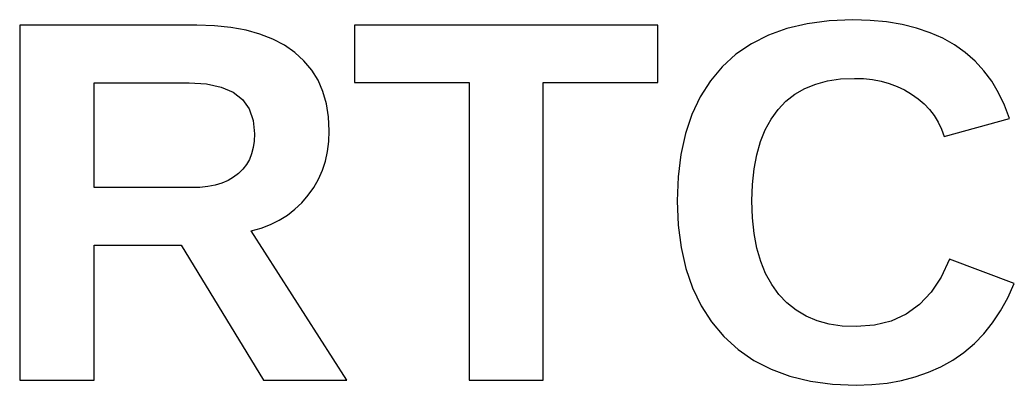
# Model space of a CAD drawing. Header units: metres. Extents: x -84 to 281, y -201 to 77.
# Drawn here: x 33.5 to 46.9, y 8.95 to 13.86 of the extents above; entities that cross this region are included whole.
import ezdxf

# ---------------------------------------------------------------- set-up
doc = ezdxf.new("R2010")
doc.units = ezdxf.units.M

msp = doc.modelspace()

# ---------------------------------------------------------------- linework, layer by layer
for p, q in [((44.1085, 13.8127), (43.8349, 13.7484)), ((44.4045, 13.8513), (44.1085, 13.8127)), ((44.7227, 13.8642), (44.4045, 13.8513)), ((44.9566, 13.8573), (44.7227, 13.8642)), ((45.1777, 13.8367), (44.9566, 13.8573)), ((45.3862, 13.8022), (45.1777, 13.8367)), ((35.8827, 13.793), (33.4957, 13.793)), ((33.4957, 13.793), (33.4957, 9.01562)), ((36.1189, 13.7855), (35.8827, 13.793)), ((36.3392, 13.763), (36.1189, 13.7855)), ((36.5435, 13.7254), (36.3392, 13.763)), ((36.7319, 13.6729), (36.5435, 13.7254)), ((36.9044, 13.6053), (36.7319, 13.6729)), ((42.0958, 13.793), (38.0067, 13.793)), ((38.0067, 13.793), (38.0067, 13.02)), ((42.0958, 13.02), (42.0958, 13.793)), ((43.8349, 13.7484), (43.5835, 13.6583)), ((45.5819, 13.754), (45.3862, 13.8022)), ((45.7648, 13.6921), (45.5819, 13.754)), ((45.935, 13.6163), (45.7648, 13.6921)), ((37.061, 13.5227), (36.9044, 13.6053)), ((43.3543, 13.5424), (43.1475, 13.4009)), ((43.5835, 13.6583), (43.3543, 13.5424)), ((46.0925, 13.5268), (45.935, 13.6163)), ((37.2017, 13.4251), (37.061, 13.5227)), ((37.3249, 13.3135), (37.2017, 13.4251)), ((43.1475, 13.4009), (42.963, 13.2336)), ((46.2372, 13.424), (46.0925, 13.5268)), ((46.369, 13.3082), (46.2372, 13.424)), ((37.4292, 13.1888), (37.3249, 13.3135)), ((46.488, 13.1794), (46.369, 13.3082)), ((37.5145, 13.0509), (37.4292, 13.1888)), ((42.963, 13.2336), (42.8019, 13.0422)), ((46.5941, 13.0377), (46.488, 13.1794)), ((34.496, 11.6061), (34.496, 13.0166)), ((34.496, 13.0166), (35.7776, 13.0166)), ((35.7776, 13.0166), (36.0115, 13.0025)), ((36.0115, 13.0025), (36.2094, 12.9604)), ((37.5809, 12.9001), (37.5145, 13.0509)), ((38.0067, 13.02), (39.5494, 13.02)), ((39.5494, 13.02), (39.5494, 9.01562)), ((40.5497, 13.02), (42.0958, 13.02)), ((40.5497, 9.01562), (40.5497, 13.02)), ((42.8019, 13.0422), (42.6657, 12.8286)), ((44.0749, 12.9403), (44.2219, 13.0003)), ((44.2219, 13.0003), (44.3823, 13.0432)), ((44.3823, 13.0432), (44.556, 13.069)), ((44.556, 13.069), (44.7431, 13.0776)), ((44.7431, 13.0776), (44.8676, 13.0732)), ((44.8676, 13.0732), (44.9873, 13.0603)), ((44.9873, 13.0603), (45.1023, 13.0386)), ((45.1023, 13.0386), (45.2125, 13.0084)), ((45.2125, 13.0084), (45.3179, 12.9695)), ((46.6873, 12.8831), (46.5941, 13.0377)), ((36.2094, 12.9604), (36.3713, 12.8901)), ((36.3713, 12.8901), (36.4973, 12.7918)), ((37.6283, 12.7361), (37.5809, 12.9001)), ((43.9413, 12.863), (44.0749, 12.9403)), ((45.3179, 12.9695), (45.4186, 12.9219)), ((45.4186, 12.9219), (45.5145, 12.8657)), ((45.5145, 12.8657), (45.6035, 12.8021)), ((46.7676, 12.7156), (46.6873, 12.8831)), ((36.4973, 12.7918), (36.5872, 12.6654)), ((37.6568, 12.5591), (37.6283, 12.7361)), ((42.6657, 12.8286), (42.5542, 12.5927)), ((43.714, 12.6571), (43.821, 12.7687)), ((43.821, 12.7687), (43.9413, 12.863)), ((45.6035, 12.8021), (45.6839, 12.7325)), ((45.6839, 12.7325), (45.7554, 12.6569)), ((36.5872, 12.6654), (36.6412, 12.5109)), ((43.6209, 12.529), (43.714, 12.6571)), ((45.7554, 12.6569), (45.8181, 12.5753)), ((46.8351, 12.5351), (46.7676, 12.7156)), ((36.6412, 12.5109), (36.6592, 12.3283)), ((37.6662, 12.369), (37.6568, 12.5591)), ((42.5542, 12.5927), (42.4675, 12.3346)), ((43.5421, 12.385), (43.6209, 12.529)), ((45.8181, 12.5753), (45.872, 12.4877)), ((45.872, 12.4877), (45.9172, 12.394)), ((45.9535, 12.2944), (46.8351, 12.5351)), ((37.6604, 12.2284), (37.6662, 12.369)), ((42.4675, 12.3346), (42.4056, 12.0541)), ((43.4777, 12.2251), (43.5421, 12.385)), ((45.9172, 12.394), (45.9535, 12.2944)), ((36.6548, 12.2335), (36.6415, 12.145)), ((36.6592, 12.3283), (36.6548, 12.2335)), ((37.643, 12.0934), (37.6604, 12.2284)), ((43.4276, 12.0493), (43.4777, 12.2251)), ((36.6193, 12.0627), (36.5883, 11.9867)), ((36.6415, 12.145), (36.6193, 12.0627)), ((37.6139, 11.964), (37.643, 12.0934)), ((36.5883, 11.9867), (36.5485, 11.9169)), ((37.5732, 11.8403), (37.6139, 11.964)), ((42.4056, 12.0541), (42.3684, 11.7514)), ((43.3918, 11.8576), (43.4276, 12.0493)), ((36.4422, 11.7959), (36.376, 11.7455)), ((36.4998, 11.8533), (36.4422, 11.7959)), ((36.5485, 11.9169), (36.4998, 11.8533)), ((37.5209, 11.7221), (37.5732, 11.8403)), ((43.3703, 11.6499), (43.3918, 11.8576)), ((36.2188, 11.668), (36.1278, 11.6409)), ((36.3016, 11.7029), (36.2188, 11.668)), ((36.376, 11.7455), (36.3016, 11.7029)), ((37.457, 11.6096), (37.5209, 11.7221)), ((42.3684, 11.7514), (42.3561, 11.4264)), ((35.8048, 11.6061), (34.496, 11.6061)), ((35.9207, 11.6099), (35.8048, 11.6061)), ((36.0284, 11.6216), (35.9207, 11.6099)), ((36.1278, 11.6409), (36.0284, 11.6216)), ((37.3814, 11.5026), (37.457, 11.6096)), ((43.3631, 11.4264), (43.3703, 11.6499)), ((37.2023, 11.3147), (37.2959, 11.4036)), ((37.2959, 11.4036), (37.3814, 11.5026)), ((42.3561, 11.4264), (42.3689, 11.1018)), ((43.3705, 11.1989), (43.3631, 11.4264)), ((37.1005, 11.236), (37.2023, 11.3147)), ((36.8725, 11.1091), (36.9906, 11.1675)), ((36.9906, 11.1675), (37.1005, 11.236)), ((43.3926, 10.9874), (43.3705, 11.1989)), ((36.6117, 11.0229), (36.7462, 11.0609)), ((37.9036, 9.01562), (36.6117, 11.0229)), ((36.7462, 11.0609), (36.8725, 11.1091)), ((42.3689, 11.1018), (42.4074, 10.7985)), ((43.4294, 10.7917), (43.3926, 10.9874)), ((34.496, 10.8296), (35.6691, 10.8296)), ((34.496, 9.01562), (34.496, 10.8296)), ((35.6691, 10.8296), (36.7779, 9.01562)), ((42.4074, 10.7985), (42.4716, 10.5164)), ((43.481, 10.612), (43.4294, 10.7917)), ((43.5473, 10.4483), (43.481, 10.612)), ((46.0247, 10.6431), (45.9127, 10.402)), ((46.8961, 10.3142), (46.0247, 10.6431)), ((42.4716, 10.5164), (42.5614, 10.2556)), ((43.6284, 10.3004), (43.5473, 10.4483)), ((45.9127, 10.402), (45.7781, 10.198)), ((42.5614, 10.2556), (42.677, 10.016)), ((43.7242, 10.1684), (43.6284, 10.3004)), ((45.7781, 10.198), (45.621, 10.0311)), ((46.8103, 10.1238), (46.8961, 10.3142)), ((43.8339, 10.0533), (43.7242, 10.1684)), ((43.9567, 9.95586), (43.8339, 10.0533)), ((46.7139, 9.94789), (46.8103, 10.1238)), ((42.677, 10.016), (42.8181, 9.79764)), ((44.0926, 9.87614), (43.9567, 9.95586)), ((45.621, 10.0311), (45.4413, 9.90132)), ((46.6066, 9.78642), (46.7139, 9.94789)), ((42.8181, 9.79764), (42.985, 9.60052)), ((44.2415, 9.81413), (44.0926, 9.87614)), ((44.4035, 9.76985), (44.2415, 9.81413)), ((45.239, 9.80861), (45.0142, 9.75298)), ((45.4413, 9.90132), (45.239, 9.80861)), ((46.4887, 9.63942), (46.6066, 9.78642)), ((44.5786, 9.74329), (44.4035, 9.76985)), ((44.7668, 9.73442), (44.5786, 9.74329)), ((45.0142, 9.75298), (44.7668, 9.73442)), ((42.985, 9.60052), (43.1754, 9.42735)), ((46.36, 9.50687), (46.4887, 9.63942)), ((43.1754, 9.42735), (43.3872, 9.28084)), ((46.0705, 9.28517), (46.2206, 9.38879)), ((46.2206, 9.38879), (46.36, 9.50687)), ((43.3872, 9.28084), (43.6204, 9.16095)), ((45.9106, 9.19568), (46.0705, 9.28517)), ((43.6204, 9.16095), (43.8749, 9.0677)), ((45.5645, 9.05798), (45.742, 9.11993)), ((45.742, 9.11993), (45.9106, 9.19568)), ((33.4957, 9.01562), (34.496, 9.01562)), ((36.7779, 9.01562), (37.9036, 9.01562)), ((39.5494, 9.01562), (40.5497, 9.01562)), ((43.8749, 9.0677), (44.1508, 9.0011)), ((44.1508, 9.0011), (44.4481, 8.96115)), ((45.1832, 8.97536), (45.3783, 9.00978)), ((45.3783, 9.00978), (45.5645, 9.05798)), ((44.4481, 8.96115), (44.7668, 8.94783)), ((44.7668, 8.94783), (44.9794, 8.95471)), ((44.9794, 8.95471), (45.1832, 8.97536))]:
    msp.add_line(p, q)

doc.saveas('drawing.dxf')
